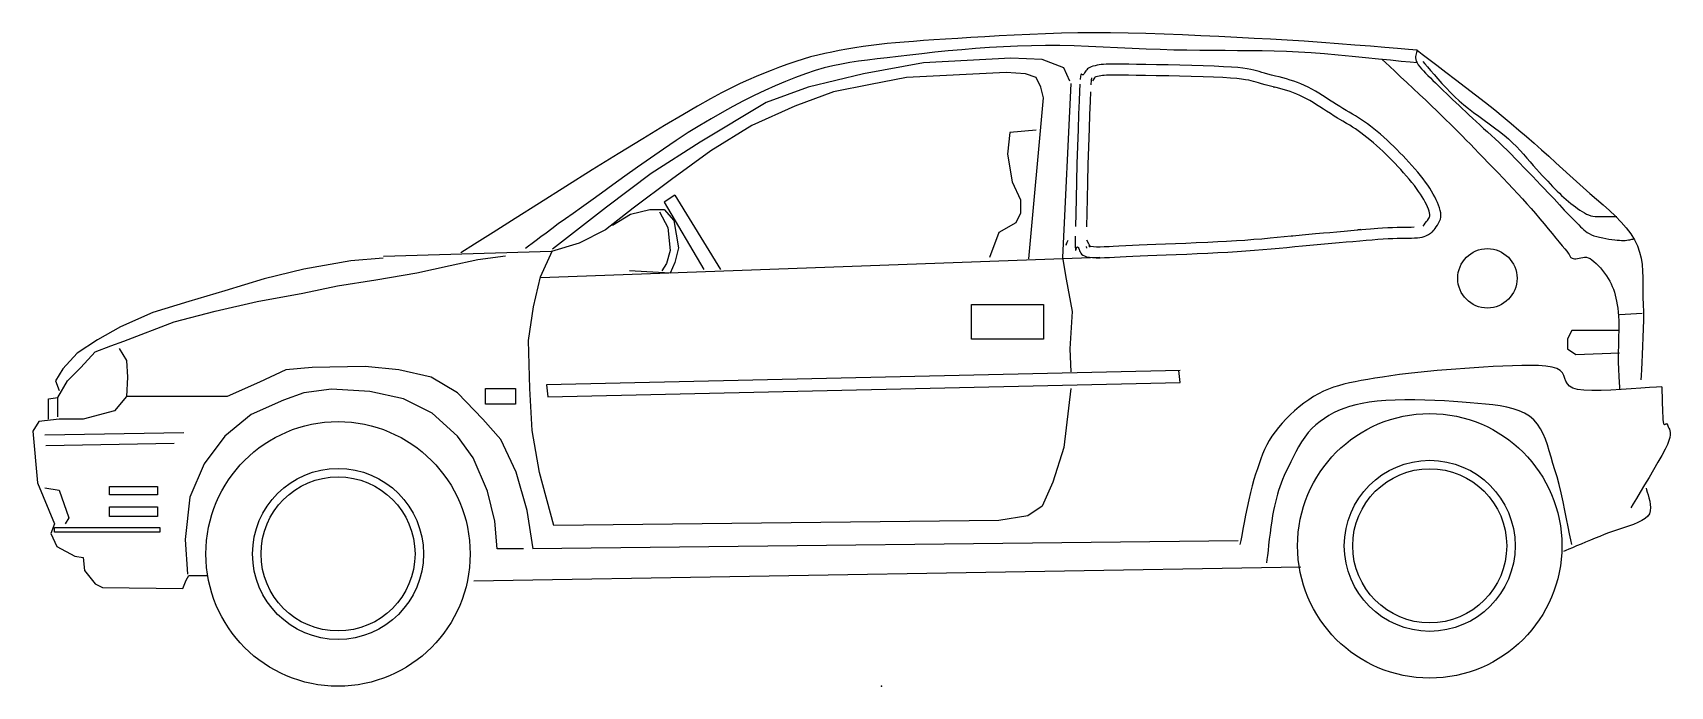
# Model space of a CAD drawing. Extents: x 52121 to 55850, y 67705 to 69192.
import ezdxf

# ---------------------------------------------------------------- set-up
doc = ezdxf.new("R2010")
doc.units = 0
doc.header["$LTSCALE"] = 32258
doc.header["$MEASUREMENT"] = 0
doc.layers.get('0').update_dxf_attribs({"linetype": 'CONTINUOUS'})

msp = doc.modelspace()

# ---------------------------------------------------------------- linework, layer by layer
at = {"linetype": 'CONTINUOUS'}
for p, q in [((53583.59, 68822.288), (53687.429, 68652.865)), ((54476.195, 68714.515), (54473.574, 68707.577)), ((54474.805, 68711.01), (54479.009, 68719.619)), ((54520.309, 68705.045), (54520.44, 68701.331)), ((54550.937, 68680.193), (53277.537, 68633.736)), ((55786.173, 68552.889), (55734.924, 68549.686)), ((52148.193, 68276.865), (52465.177, 68282.33)), ((52150.927, 68252.271), (52443.317, 68257.736)), ((54865.95, 68035.933), (53259.01, 68017.516)), ((55008.688, 67976.075), (53125.48, 67943.844))]:
    msp.add_line(p, q, dxfattribs=at)
at = {"linetype": 'CONTINUOUS', "flags": 128}
for points in [[(55273.582, 69152.354), (55254.051, 69153.867), (55229.329, 69155.848), (55200.209, 69158.219), (55167.49, 69160.874), (55131.965, 69163.705), (55094.43, 69166.598), (55055.672, 69169.47), (55016.504, 69172.214), (54977.697, 69174.716), (54940.062, 69176.879), (54902.346, 69178.881), (54863.006, 69180.921), (54822.448, 69182.943), (54781.079, 69184.886), (54739.279, 69186.686), (54697.459, 69188.299), (54656.01, 69189.651), (54615.339, 69190.69), (54575.823, 69191.361), (54537.876, 69191.591), (54500.861, 69191.343), (54463.994, 69190.611), (54427.499, 69189.5), (54391.564, 69188.068), (54356.4, 69186.387), (54322.229, 69184.536), (54289.236, 69182.582), (54257.646, 69180.611), (54227.647, 69178.689), (54199.452, 69176.879), (54173.337, 69175.225), (54149.232, 69173.666), (54126.842, 69172.132), (54105.871, 69170.561), (54086.031, 69168.909), (54067.023, 69167.107), (54048.565, 69165.105), (54030.338, 69162.835), (54012.07, 69160.241), (53993.454, 69157.259), (53975.127, 69154.125), (53957.708, 69151.023), (53940.984, 69147.83), (53924.677, 69144.436), (53908.541, 69140.714), (53892.346, 69136.548), (53875.822, 69131.825), (53858.713, 69126.419), (53840.796, 69120.234), (53821.788, 69113.117), (53802.99, 69105.839), (53785.343, 69098.914), (53768.148, 69091.925), (53750.691, 69084.44), (53732.282, 69076.03), (53712.204, 69066.271), (53689.753, 69054.741), (53664.217, 69041.007), (53634.9, 69024.641), (53601.077, 69005.213), (53559.807, 68980.76), (53510.169, 68950.6), (53454.527, 68916.299), (53395.24, 68879.422), (53334.691, 68841.526), (53275.253, 68804.161), (53219.281, 68768.907), (53169.151, 68737.306), (53127.231, 68710.92), (53095.892, 68691.313)], [(55273.582, 69122.927), (55257.605, 69124.478), (55237.135, 69126.58), (55212.953, 69129.101), (55185.807, 69131.915), (55156.49, 69134.887), (55125.739, 69137.88), (55094.33, 69140.762), (55063.039, 69143.417), (55032.609, 69145.688), (55003.822, 69147.449), (54976.156, 69148.721), (54948.5, 69149.612), (54920.803, 69150.211), (54892.976, 69150.593), (54864.959, 69150.823), (54836.671, 69150.982), (54808.046, 69151.143), (54778.997, 69151.373), (54749.457, 69151.755), (54719.349, 69152.354), (54688.481, 69153.296), (54656.808, 69154.556), (54624.509, 69156.028), (54591.756, 69157.579), (54558.725, 69159.1), (54525.603, 69160.482), (54492.551, 69161.593), (54459.76, 69162.323), (54427.399, 69162.553), (54395.64, 69162.164), (54364.019, 69161.173), (54332.078, 69159.701), (54300.037, 69157.799), (54268.116, 69155.539), (54236.546, 69152.976), (54205.537, 69150.163), (54175.308, 69147.17), (54146.088, 69144.036), (54118.103, 69140.844), (54091.548, 69137.639), (54066.823, 69134.667), (54043.88, 69131.994), (54022.361, 69129.432), (54001.891, 69126.78), (53982.113, 69123.846), (53962.654, 69120.464), (53943.144, 69116.409), (53923.225, 69111.514), (53902.517, 69105.58), (53880.645, 69098.402), (53857.943, 69090.125), (53834.941, 69080.986), (53811.64, 69071.025), (53788.047, 69060.266), (53764.165, 69048.746), (53739.98, 69036.493), (53715.507, 69023.53), (53690.744, 69009.887), (53665.679, 68995.605), (53640.314, 68980.691), (53613.9, 68964.414), (53585.973, 68946.328), (53557.076, 68926.887), (53527.708, 68906.62), (53498.388, 68885.968), (53469.631, 68865.45), (53441.966, 68845.54), (53415.879, 68826.722), (53391.907, 68809.485), (53370.557, 68794.31), (53351.477, 68780.808), (53333.911, 68768.226), (53317.836, 68756.575), (53303.191, 68745.854), (53289.937, 68736.075), (53278.036, 68727.217), (53267.438, 68719.299), (53258.109, 68712.313), (53249.991, 68706.256), (53243.033, 68701.121)], [(55273.582, 69152.354), (55273.372, 69150.703), (55272.821, 69148.701), (55272.069, 69146.379), (55271.278, 69143.747), (55270.579, 69140.844), (55270.118, 69137.68), (55270.049, 69134.288), (55270.507, 69130.673), (55271.639, 69126.89), (55273.582, 69122.927), (55276.354, 69118.772), (55279.777, 69114.348), (55283.791, 69109.694), (55288.304, 69104.81), (55293.25, 69099.723), (55298.554, 69094.449), (55304.13, 69089.004), (55309.905, 69083.398), (55315.801, 69077.653), (55321.727, 69071.788), (55327.802, 69065.782), (55334.138, 69059.574), (55340.725, 69053.2), (55347.543, 69046.662), (55354.57, 69039.967), (55361.786, 69033.13), (55369.182, 69026.154), (55376.719, 69019.057), (55384.407, 69011.848), (55392.194, 69004.522), (55400.174, 68997.116), (55408.371, 68989.589), (55416.767, 68981.95), (55425.336, 68974.183), (55434.035, 68966.285), (55442.864, 68958.247), (55451.763, 68950.05), (55460.72, 68941.692), (55469.698, 68933.164), (55478.679, 68924.445), (55487.866, 68915.326), (55497.415, 68905.698), (55507.184, 68895.688), (55517.066, 68885.479), (55526.924, 68875.198), (55536.645, 68865.03), (55546.094, 68855.1), (55555.151, 68845.579), (55563.678, 68836.611), (55571.566, 68828.353), (55578.833, 68820.726), (55585.61, 68813.52), (55591.966, 68806.703), (55597.941, 68800.246), (55603.596, 68794.12), (55609.013, 68788.304), (55614.218, 68782.759), (55619.281, 68777.465), (55624.268, 68772.391), (55629.222, 68767.496), (55633.937, 68762.84), (55638.22, 68758.457), (55642.193, 68754.343), (55645.959, 68750.488), (55649.643, 68746.876), (55653.365, 68743.512), (55657.228, 68740.378), (55661.363, 68737.468), (55665.868, 68734.764), (55670.863, 68732.26), (55676.508, 68730.01), (55682.754, 68728.019), (55689.451, 68726.265), (55696.417, 68724.755), (55703.493, 68723.454), (55710.53, 68722.351), (55717.358, 68721.411), (55723.804, 68720.63), (55729.72, 68719.99), (55734.924, 68719.45), (55739.568, 68719.138), (55743.892, 68719.12), (55747.896, 68719.34), (55751.58, 68719.74), (55754.943, 68720.249), (55757.985, 68720.84), (55760.709, 68721.432), (55763.11, 68721.962), (55765.194, 68722.392), (55766.955, 68722.653)], [(55273.582, 69152.354), (55285.393, 69143.286), (55300.738, 69131.605), (55318.955, 69117.771), (55339.343, 69102.257), (55361.254, 69085.53), (55383.997, 69068.074), (55406.899, 69050.356), (55429.281, 69032.84), (55450.46, 69016.003), (55469.77, 69000.308), (55487.797, 68985.334), (55505.564, 68970.34), (55523.051, 68955.347), (55540.247, 68940.401), (55557.143, 68925.517), (55573.719, 68910.733), (55589.954, 68896.077), (55605.849, 68881.585), (55621.386, 68867.27), (55636.528, 68853.167), (55651.673, 68839.404), (55667.018, 68825.982), (55682.342, 68812.829), (55697.387, 68799.847), (55711.941, 68786.955), (55725.765, 68774.07), (55738.608, 68761.089), (55750.248, 68747.935), (55760.437, 68734.513), (55768.957, 68720.74), (55775.603, 68706.737), (55780.497, 68692.652), (55783.91, 68678.46), (55786.111, 68664.126), (55787.353, 68649.621), (55787.914, 68634.929), (55788.055, 68620.015), (55788.034, 68604.839), (55788.113, 68589.374), (55788.574, 68573.599), (55789.066, 68556.662), (55789.086, 68538.095), (55788.756, 68518.495), (55788.144, 68498.466), (55787.353, 68478.577), (55786.462, 68459.421), (55785.561, 68441.593), (55784.732, 68425.677), (55784.081, 68412.266), (55783.669, 68401.933)], [(54482.623, 69081.887), (54468.958, 69111.944), (54419.773, 69131.073), (54348.725, 69133.807), (54149.242, 69122.876), (54012.613, 69098.282), (53886.911, 69068.225), (53791.27, 69032.7), (53640.975, 68942.524), (53528.939, 68871.476), (53427.832, 68794.963), (53304.862, 68699.321)], [(55308.915, 68738.668), (55310.266, 68740.86), (55312.248, 68743.542), (55314.68, 68746.676), (55317.373, 68750.198), (55320.125, 68754.082), (55322.759, 68758.275), (55325.061, 68762.719), (55326.853, 68767.376), (55327.943, 68772.179), (55328.133, 68777.104), (55327.554, 68782.229), (55326.451, 68787.644), (55324.861, 68793.319), (55322.808, 68799.225), (55320.325, 68805.331), (55317.452, 68811.628), (55314.201, 68818.064), (55310.607, 68824.62), (55306.703, 68831.266), (55302.51, 68837.963), (55297.914, 68844.849), (55292.799, 68851.987), (55287.255, 68859.334), (55281.318, 68866.819), (55275.082, 68874.397), (55268.615, 68882.015), (55261.959, 68889.603), (55255.214, 68897.109), (55248.417, 68904.477), (55241.651, 68911.635), (55234.795, 68918.721), (55227.686, 68925.858), (55220.39, 68932.993), (55212.953, 68940.081), (55205.416, 68947.068), (55197.839, 68953.913), (55190.251, 68960.572), (55182.714, 68966.987), (55175.278, 68973.113), (55167.979, 68978.899), (55160.852, 68984.282), (55153.835, 68989.259), (55146.91, 68993.903), (55140.034, 68998.296), (55133.145, 69002.52), (55126.241, 69006.654), (55119.262, 69010.768), (55112.176, 69014.933), (55104.939, 69019.236), (55097.512, 69023.742), (55089.914, 69028.527), (55082.168, 69033.511), (55074.301, 69038.636), (55066.332, 69043.81), (55058.275, 69048.966), (55050.168, 69054.029), (55041.999, 69058.924), (55033.812, 69063.568), (55025.623, 69067.884), (55017.436, 69071.788), (55009.239, 69075.311), (55000.99, 69078.503), (54992.691, 69081.427), (54984.363, 69084.12), (54975.994, 69086.6), (54967.628, 69088.932), (54959.249, 69091.144), (54950.871, 69093.267), (54942.504, 69095.34), (54934.156, 69097.411), (54926.507, 69099.454), (54919.912, 69101.384), (54913.917, 69103.228), (54908.07, 69104.979), (54901.923, 69106.62), (54895.029, 69108.181), (54886.929, 69109.633), (54877.171, 69110.995), (54865.31, 69112.267), (54850.874, 69113.427), (54832.888, 69114.507), (54811.238, 69115.48), (54786.854, 69116.36), (54760.66, 69117.151), (54733.562, 69117.832), (54706.508, 69118.431), (54680.412, 69118.923), (54656.189, 69119.322), (54634.759, 69119.632), (54617.052, 69119.834), (54602.777, 69119.983), (54590.817, 69120.072), (54580.846, 69120.083), (54572.549, 69120.013), (54565.601, 69119.834), (54559.708, 69119.532), (54554.531, 69119.071), (54549.767, 69118.452), (54545.093, 69117.651), (54540.177, 69116.629), (54535.472, 69115.449), (54531.519, 69114.128), (54528.227, 69112.656), (54525.473, 69111.025), (54523.161, 69109.223), (54521.2, 69107.262), (54519.457, 69105.099), (54517.836, 69102.746), (54516.244, 69100.184), (54514.552, 69097.411), (54512.952, 69095.66), (54511.61, 69095.619), (54510.499, 69096.482), (54509.557, 69097.411), (54508.748, 69097.611), (54508.026, 69096.259), (54507.325, 69092.537), (54506.616, 69085.63)], [(55194.104, 69131.055), (55201.643, 69124.007), (55211.481, 69114.829), (55223.183, 69103.919), (55236.275, 69091.705), (55250.309, 69078.603), (55264.831, 69065.02), (55279.367, 69051.367), (55293.47, 69038.055), (55306.672, 69025.514), (55318.525, 69014.132), (55329.223, 69003.772), (55339.353, 68993.892), (55349.032, 68984.382), (55358.392, 68975.125), (55367.541, 68965.986), (55376.619, 68956.867), (55385.748, 68947.628), (55395.038, 68938.159), (55404.618, 68928.339), (55414.617, 68918.04), (55425.095, 68907.229), (55435.937, 68896.008), (55447.057, 68884.458), (55458.339, 68872.687), (55469.67, 68860.785), (55480.959, 68848.853), (55492.101, 68836.993), (55502.97, 68825.281), (55513.482, 68813.83), (55523.519, 68802.73), (55533.381, 68791.609), (55543.329, 68780.138), (55553.239, 68768.515), (55562.959, 68756.964), (55572.367, 68745.675), (55581.337, 68734.854), (55589.713, 68724.693), (55597.37, 68715.405), (55604.188, 68707.188), (55610.004, 68700.23), (55614.568, 68694.646), (55617.85, 68690.271), (55620.113, 68686.918), (55621.616, 68684.424), (55622.617, 68682.614), (55623.388, 68681.322), (55624.168, 68680.372), (55625.228, 68679.581), (55626.831, 68678.79), (55629.222, 68677.809), (55632.266, 68677.139), (55635.578, 68677.197), (55639.142, 68677.779), (55642.915, 68678.659), (55646.84, 68679.612), (55650.903, 68680.431), (55655.057, 68680.871), (55659.261, 68680.733), (55663.475, 68679.791), (55667.66, 68677.809), (55672.002, 68674.847), (55676.628, 68671.153), (55681.451, 68666.809), (55686.366, 68661.924), (55691.281, 68656.589), (55696.107, 68650.904), (55700.73, 68644.967), (55705.075, 68638.861), (55709.03, 68632.697), (55712.501, 68626.561), (55715.555, 68620.473), (55718.297, 68614.319), (55720.76, 68608.052), (55722.961, 68601.606), (55724.915, 68594.929), (55726.655, 68587.974), (55728.176, 68580.665), (55729.518, 68572.959), (55730.7, 68564.79), (55731.722, 68556.092), (55732.492, 68546.573), (55732.902, 68536.113), (55733.043, 68524.941), (55732.951, 68513.301), (55732.723, 68501.441), (55732.421, 68489.598), (55732.09, 68478.017), (55731.832, 68466.927), (55731.681, 68456.566), (55731.722, 68447.189), (55731.932, 68438.48), (55732.211, 68430.001), (55732.551, 68421.835), (55732.933, 68414.055), (55733.322, 68406.749), (55733.724, 68399.993), (55734.103, 68393.857), (55734.443, 68388.412), (55734.725, 68383.747), (55734.924, 68379.923)], [(55286.494, 69126.239), (55291.327, 69120.894), (55297.364, 69113.997), (55304.45, 69105.828), (55312.43, 69096.671), (55321.126, 69086.803), (55330.396, 69076.511), (55340.055, 69066.051), (55349.944, 69055.722), (55359.905, 69045.802), (55369.774, 69036.552), (55379.983, 69027.764), (55390.914, 69019.006), (55402.403, 69010.279), (55414.236, 69001.58), (55426.227, 68992.912), (55438.2, 68984.282), (55449.93, 68975.686), (55461.26, 68967.117), (55471.971, 68958.577), (55481.881, 68950.07), (55491.1, 68941.492), (55499.878, 68932.755), (55508.247, 68923.946), (55516.244, 68915.147), (55523.921, 68906.428), (55531.317, 68897.88), (55538.455, 68889.562), (55545.382, 68881.555), (55552.138, 68873.936), (55558.755, 68866.791), (55565.13, 68860.094), (55571.135, 68853.748), (55576.842, 68847.732), (55582.307, 68842.015), (55587.581, 68836.563), (55592.737, 68831.356), (55597.821, 68826.361), (55602.887, 68821.548), (55608.002, 68816.881), (55613.207, 68812.337), (55618.493, 68807.893), (55623.767, 68803.549), (55629.022, 68799.356), (55634.247, 68795.331), (55639.431, 68791.519), (55644.577, 68787.974), (55649.661, 68784.723), (55654.676, 68781.799), (55659.612, 68779.247), (55664.455, 68777.104), (55669.322, 68775.473), (55674.245, 68774.372), (55679.191, 68773.692), (55684.085, 68773.372), (55688.88, 68773.3), (55693.524, 68773.42), (55697.937, 68773.62), (55702.082, 68773.832), (55705.886, 68773.95), (55709.299, 68773.901), (55712.353, 68773.781), (55715.095, 68773.702), (55717.557, 68773.671), (55719.759, 68773.671), (55721.712, 68773.702), (55723.453, 68773.75), (55724.974, 68773.802), (55726.315, 68773.85), (55727.495, 68773.891), (55728.517, 68773.901)], [(54389.713, 68677.459), (54422.504, 69043.631), (54417.039, 69068.225), (54406.11, 69090.084), (54381.516, 69098.282), (54337.794, 69101.016), (54110.986, 69090.084), (54029.007, 69073.688), (53944.296, 69057.293), (53856.852, 69024.502), (53758.479, 68980.78), (53665.569, 68923.395), (53575.393, 68857.811), (53487.948, 68792.228), (53425.098, 68743.041), (53364.981, 68712.984), (53302.131, 68693.855), (52919.564, 68682.924)], [(54485.355, 69076.422), (54466.227, 68680.193), (54474.424, 68631.005), (54488.087, 68557.223), (54482.623, 68472.513), (54485.355, 68420.593)], [(54505.835, 69074.709), (54504.944, 69058.975), (54503.912, 69036.424), (54502.771, 69006.785), (54501.56, 68971.841), (54500.339, 68933.395), (54499.138, 68893.215), (54498.027, 68853.108), (54497.047, 68814.851), (54496.235, 68780.237), (54495.654, 68751.041)], [(54532.111, 69088.943), (54531.56, 69083.518), (54530.798, 69072.868)], [(55287.615, 68751.801), (55289.546, 68754.932), (55292.218, 68758.547), (55295.211, 68762.399), (55297.082, 68764.852), (55299.397, 68768.116), (55300.976, 68770.637), (55302.218, 68773.031), (55302.84, 68774.662), (55303.029, 68775.473), (55303.06, 68776.175), (55302.819, 68778.294), (55302.097, 68781.799), (55301.007, 68785.713), (55299.356, 68790.467), (55297.295, 68795.541), (55294.922, 68800.728), (55292.049, 68806.403), (55288.885, 68812.179), (55285.301, 68818.284), (55281.459, 68824.431), (55277.294, 68830.675), (55272.601, 68837.223), (55267.535, 68843.928), (55261.87, 68851.065), (55255.964, 68858.253), (55249.597, 68865.749), (55243.061, 68873.206), (55236.656, 68880.323), (55230.73, 68886.749), (55223.183, 68894.728), (55216.767, 68901.364), (55210.15, 68908.01), (55203.325, 68914.686), (55195.617, 68922.023), (55188.531, 68928.6), (55181.183, 68935.235), (55174.195, 68941.372), (55166.359, 68948.038), (55159.521, 68953.675), (55152.765, 68959.028), (55145.93, 68964.194), (55139.573, 68968.697), (55133.486, 68972.783), (55126.589, 68977.186), (55120.225, 68981.09), (55113.098, 68985.355), (55104.88, 68990.198), (55097.922, 68994.292), (55092.218, 68997.686), (55084.679, 69002.251), (55076.203, 69007.596), (55067.604, 69013.131), (55060.907, 69017.485), (55052.088, 69023.22), (55044.961, 69027.774), (55036.915, 69032.799), (55029.606, 69037.185), (55021.759, 69041.639), (55014.474, 69045.471), (55007.034, 69049.014), (54999.708, 69052.168), (54992.422, 69054.992), (54984.703, 69057.703), (54976.967, 69060.207), (54968.798, 69062.628), (54961.111, 69064.781), (54952.793, 69066.973), (54946.106, 69068.665), (54949.16, 69067.902), (54927.869, 69073.188), (54919.672, 69075.38), (54912.504, 69077.482), (54906.839, 69079.225), (54901.035, 69080.956), (54895.948, 69082.317), (54890.163, 69083.628), (54882.915, 69084.929), (54874.188, 69086.14), (54862.906, 69087.353), (54848.872, 69088.482), (54831.577, 69089.524), (54810.357, 69090.476), (54786.874, 69091.326), (54759.319, 69092.156), (54732.321, 69092.836), (54708.459, 69093.359), (54679.5, 69093.909), (54655.429, 69094.308), (54634.109, 69094.608), (54616.501, 69094.81), (54602.337, 69094.959), (54590.607, 69095.048), (54581.027, 69095.059), (54572.838, 69094.989), (54566.714, 69094.828), (54561.359, 69094.559), (54557.273, 69094.198), (54553.479, 69093.699), (54549.826, 69093.077), (54545.804, 69092.237), (54542.43, 69091.395), (54540.679, 69090.806), (54539.747, 69090.394), (54539.586, 69090.294), (54539.768, 69090.435), (54539.816, 69090.484), (54539.517, 69090.115), (54538.826, 69089.114), (54537.295, 69086.641), (54534.653, 69082.307)], [(54529.917, 69057.342), (54528.926, 69035.713), (54527.746, 69005.013), (54526.655, 68973.543), (54525.335, 68931.964), (54524.131, 68891.705), (54523.02, 68851.797), (54522.05, 68813.679), (54521.3, 68781.968), (54520.67, 68750.157)], [(54406.11, 68969.849), (54345.991, 68964.383), (54340.526, 68915.198), (54351.457, 68852.348), (54370.585, 68811.357), (54370.585, 68781.297), (54359.654, 68759.437), (54321.397, 68737.578), (54299.537, 68680.193)], [(53583.59, 68822.288), (53558.996, 68805.891), (53649.172, 68652.865)], [(53441.495, 68753.972), (53482.483, 68778.566), (53526.205, 68789.497), (53558.996, 68789.497), (53580.858, 68764.903), (53591.787, 68702.052), (53583.59, 68669.261), (53572.659, 68644.668), (53479.751, 68650.133)], [(53548.067, 68784.031), (53567.196, 68748.506), (53572.659, 68696.587), (53564.462, 68666.527), (53553.53, 68650.133)], [(54520.919, 68720.451), (54525.675, 68711.901), (54527.495, 68707.508), (54528.455, 68704.915), (54528.857, 68703.955), (54528.537, 68704.536), (54527.495, 68705.805), (54526.335, 68706.748), (54525.913, 68706.968), (54527.406, 68706.476), (54530.89, 68705.816), (54536.565, 68705.245), (54543.682, 68704.935), (54551.828, 68704.915), (54560.808, 68705.145), (54572.229, 68705.636), (54581.818, 68706.156), (54594.629, 68706.886), (54610.544, 68707.777), (54625.39, 68708.529), (54640.665, 68709.18), (54658.951, 68709.871), (54679.07, 68710.6), (54700.482, 68711.391), (54723.473, 68712.272), (54746.956, 68713.183), (54770.78, 68714.174), (54797.084, 68715.336), (54819.655, 68716.417), (54839.935, 68717.497), (54862.686, 68718.838), (54881.295, 68720.111), (54902.136, 68721.7), (54919.792, 68723.162), (54939, 68724.875), (54954.815, 68726.337), (54987.146, 68729.45), (54990.799, 68729.798), (55011.829, 68731.82), (55026.823, 68733.233), (55042.47, 68734.623), (55060.728, 68736.226), (55074.69, 68737.457), (55090.775, 68738.888), (55107.581, 68740.388), (55145.528, 68743.722), (55138.421, 68743.102), (55156.948, 68744.674), (55167.549, 68745.544), (55184.015, 68746.824), (55195.205, 68747.626), (55206.717, 68748.317), (55217.597, 68748.767), (55228.377, 68749.057), (55236.935, 68749.197), (55245.524, 68749.277), (55254.243, 68749.377), (55260.308, 68749.497), (55267.036, 68749.758)], [(55267.996, 68724.755), (55274.273, 68725.195), (55280.087, 68725.855), (55285.311, 68726.805), (55289.807, 68728.019), (55293.649, 68729.398), (55296.924, 68730.909), (55299.706, 68732.463), (55302.079, 68734.014), (55304.11, 68735.466), (55305.871, 68736.776), (55307.453, 68737.867), (55308.915, 68738.668)], [(54485.355, 68382.337), (54468.958, 68248.438), (54444.367, 68169.191), (54419.773, 68114.54), (54386.982, 68092.678), (54321.397, 68081.747), (53307.596, 68070.818), (53274.805, 68191.053), (53258.408, 68286.695), (53252.943, 68382.337), (53250.211, 68491.641), (53261.14, 68568.154), (53277.537, 68636.47), (53304.862, 68696.587)], [(54495.334, 68729.058), (54495.244, 68714.164), (54495.285, 68704.415), (54495.475, 68698.909), (54495.825, 68696.748), (54496.335, 68697.027), (54497.026, 68698.85), (54497.907, 68701.302), (54498.979, 68703.494), (54500.259, 68704.505), (54501.742, 68703.435), (54503.121, 68700.952), (54504.204, 68698.338), (54505.195, 68695.665), (54506.306, 68693.013), (54507.747, 68690.422), (54509.739, 68687.988), (54512.481, 68685.756), (54516.195, 68683.815), (54521.09, 68682.202), (54527.365, 68681.012), (54534.794, 68680.272), (54543.001, 68679.911), (54552.038, 68679.891), (54561.958, 68680.141), (54572.81, 68680.612), (54584.639, 68681.252), (54597.493, 68681.982), (54611.417, 68682.763), (54626.46, 68683.526), (54642.675, 68684.214), (54660.674, 68684.895), (54680.732, 68685.628), (54702.423, 68686.426), (54725.314, 68687.299), (54748.979, 68688.218), (54772.981, 68689.219), (54796.884, 68690.271), (54820.257, 68691.393), (54842.667, 68692.583), (54863.687, 68693.825), (54883.647, 68695.187), (54903.175, 68696.676), (54922.303, 68698.269), (54941.032, 68699.93), (54959.38, 68701.633), (54977.387, 68703.363), (54995.064, 68705.076), (55012.421, 68706.748), (55029.478, 68708.348), (55046.264, 68709.84), (55062.919, 68711.302), (55079.505, 68712.764), (55095.9, 68714.225), (55112.015, 68715.667), (55127.741, 68717.046), (55142.975, 68718.378), (55157.601, 68719.619), (55171.522, 68720.761), (55184.627, 68721.782), (55196.807, 68722.653), (55208.107, 68723.324), (55218.649, 68723.764), (55228.459, 68724.022), (55237.578, 68724.173), (55246.054, 68724.253), (55253.931, 68724.345), (55261.23, 68724.493), (55267.996, 68724.755)], [(52918.794, 68678.559), (52845.012, 68673.094), (52738.439, 68653.965), (52648.263, 68632.106), (52558.087, 68604.78), (52476.108, 68580.186), (52394.129, 68555.592), (52320.348, 68522.801), (52268.428, 68492.742), (52221.975, 68462.682), (52189.183, 68427.16), (52172.787, 68399.832), (52180.984, 68377.972)], [(52178.252, 68317.853), (52178.252, 68361.575), (52200.112, 68399.832), (52230.172, 68429.891), (52262.963, 68465.416), (52298.488, 68479.079), (52328.547, 68490.01), (52443.317, 68533.73), (52536.225, 68558.324), (52631.866, 68580.186), (52735.708, 68599.315), (52814.952, 68615.709), (52902.397, 68629.372), (52995.307, 68645.768), (53071.82, 68662.165), (53134.671, 68675.828), (53197.519, 68684.025)], [(54422.504, 68573.62), (54422.504, 68494.372), (54258.547, 68494.372), (54258.547, 68573.62), (54422.504, 68573.62)], [(55731.722, 68514.453), (55626.019, 68514.453), (55616.409, 68495.235), (55616.409, 68472.812), (55635.63, 68459.999), (55734.924, 68463.204)], [(52317.616, 68473.613), (52334.013, 68446.288), (52336.744, 68408.031), (52334.013, 68364.309)], [(53260.369, 68017.265), (53246.707, 68104.71), (53222.113, 68192.154), (53186.59, 68265.933), (53145.599, 68312.39), (53088.215, 68372.506), (53028.098, 68408.031), (52954.316, 68424.426), (52877.803, 68432.623), (52757.567, 68429.891), (52697.451, 68424.426), (52637.332, 68397.1), (52563.553, 68364.309), (52334.013, 68364.309), (52306.685, 68331.518), (52235.637, 68312.39), (52180.984, 68312.39), (52134.53, 68306.924), (52120.867, 68285.062), (52131.799, 68167.56), (52170.055, 68074.65), (52161.855, 68052.79), (52175.521, 68022.731), (52216.509, 68000.871), (52235.637, 67998.137), (52238.369, 67968.077), (52262.963, 67938.02), (52279.359, 67929.821), (52462.446, 67927.089), (52470.643, 67946.218), (52476.108, 67957.149), (52519.831, 67957.149)], [(54734.023, 68423.325), (53291.199, 68390.534), (53293.934, 68363.208), (54734.023, 68395.999), (54731.292, 68423.325)], [(55831.016, 68386.33), (55818.984, 68385.69), (55802.728, 68384.538), (55783.249, 68383.066), (55761.528, 68381.464), (55738.526, 68379.923), (55715.246, 68378.643), (55692.654, 68377.811), (55671.743, 68377.621), (55653.475, 68378.261), (55638.832, 68379.923), (55628.262, 68382.966), (55620.953, 68387.359), (55616.089, 68392.776), (55612.856, 68398.892), (55610.403, 68405.348), (55607.933, 68411.833), (55604.597, 68417.99), (55599.585, 68423.486), (55592.046, 68427.999), (55581.176, 68431.174), (55567.063, 68433.145), (55550.586, 68434.325), (55532.17, 68434.827), (55512.199, 68434.737), (55491.089, 68434.177), (55469.247, 68433.255), (55447.078, 68432.065), (55424.977, 68430.713), (55403.345, 68429.32), (55382.586, 68427.969), (55362.007, 68426.568), (55340.776, 68424.927), (55319.144, 68423.064), (55297.364, 68421.003), (55275.683, 68418.76), (55254.364, 68416.369), (55233.643, 68413.827), (55213.775, 68411.162), (55195.005, 68408.4), (55177.589, 68405.548), (55161.533, 68402.776), (55146.59, 68400.144), (55132.595, 68397.54), (55119.423, 68394.837), (55106.92, 68391.934), (55094.95, 68388.721), (55083.368, 68385.058), (55072.017, 68380.854), (55060.766, 68375.98), (55049.466, 68370.315), (55038.146, 68363.848), (55026.943, 68356.662), (55015.953, 68348.844), (55005.214, 68340.496), (54994.813, 68331.677), (54984.824, 68322.509), (54975.285, 68313.04), (54966.297, 68303.389), (54957.898, 68293.62), (54950.172, 68283.83), (54943.224, 68274.023), (54937.029, 68264.103), (54931.494, 68254.022), (54926.499, 68243.733), (54921.943, 68233.183), (54917.739, 68222.332), (54913.756, 68211.132), (54909.893, 68199.53), (54906.058, 68187.48), (54902.126, 68174.928), (54898.132, 68161.094), (54894.187, 68145.57), (54890.334, 68128.912), (54886.63, 68111.686), (54883.107, 68094.449), (54879.833, 68077.763), (54876.851, 68062.178), (54874.199, 68048.246), (54871.935, 68036.534), (54870.095, 68027.585)], [(52156.392, 68312.39), (52156.392, 68358.844), (52178.252, 68361.575)], [(53238.51, 68017.265), (53178.391, 68017.265), (53172.927, 68080.116), (53156.531, 68148.432), (53123.74, 68224.945), (53088.215, 68274.133), (53030.83, 68326.052), (52965.247, 68358.844), (52888.734, 68375.238), (52801.29, 68380.703), (52738.439, 68372.506), (52691.985, 68356.109), (52618.204, 68323.318), (52558.087, 68274.133), (52511.631, 68211.283), (52478.84, 68134.769), (52467.911, 68039.128), (52473.374, 67959.88)], [(53220.152, 68382.337), (53220.152, 68346.812), (53151.836, 68346.812), (53151.836, 68382.337), (53220.152, 68382.337)], [(55831.016, 68386.33), (55831.185, 68381.236), (55831.357, 68374.268), (55831.546, 68365.881), (55831.767, 68356.532), (55832.017, 68346.691), (55832.327, 68336.833), (55832.688, 68327.394), (55833.118, 68318.836), (55833.628, 68311.637), (55834.219, 68306.253), (55834.969, 68302.81), (55835.891, 68300.877), (55836.94, 68300.127), (55838.062, 68300.237), (55839.224, 68300.847), (55840.376, 68301.648), (55841.456, 68302.278), (55842.426, 68302.408), (55843.228, 68301.72), (55843.829, 68299.846), (55844.6, 68297.375), (55845.78, 68294.933), (55847.162, 68292.35), (55848.522, 68289.447), (55849.633, 68286.035), (55850.293, 68281.939), (55850.255, 68276.975), (55849.313, 68270.948), (55847.252, 68263.691), (55843.829, 68255.005), (55838.502, 68243.964), (55831.175, 68230.229), (55822.348, 68214.526), (55812.518, 68197.589), (55802.188, 68180.132), (55791.869, 68162.916), (55782.039, 68146.65), (55773.209, 68132.066), (55765.882, 68119.893), (55760.547, 68110.867)], [(55626.019, 68027.585), (55623.828, 68037.907), (55621.104, 68051.449), (55617.922, 68067.554), (55614.338, 68085.581), (55610.403, 68104.861), (55606.19, 68124.76), (55601.745, 68144.607), (55597.122, 68163.756), (55592.386, 68181.564), (55587.581, 68197.348), (55583.027, 68211.871), (55578.823, 68226.205), (55574.73, 68240.228), (55570.526, 68253.802), (55565.962, 68266.814), (55560.837, 68279.146), (55554.9, 68290.658), (55547.924, 68301.238), (55539.676, 68310.746), (55529.927, 68319.066), (55518.707, 68326.052), (55506.255, 68331.728), (55492.692, 68336.282), (55478.118, 68339.874), (55462.663, 68342.687), (55446.446, 68344.899), (55429.57, 68346.671), (55412.165, 68348.184), (55394.327, 68349.594), (55376.179, 68351.097), (55356.971, 68352.628), (55336.161, 68353.969), (55314.181, 68355.07), (55291.468, 68355.871), (55268.477, 68356.301), (55245.655, 68356.33), (55223.423, 68355.882), (55202.242, 68354.888), (55182.553, 68353.319), (55164.776, 68351.097), (55148.73, 68348.294), (55133.826, 68344.999), (55119.964, 68341.205), (55107.02, 68336.902), (55094.909, 68332.079), (55083.53, 68326.733), (55072.75, 68320.848), (55062.489, 68314.41), (55052.628, 68307.413), (55043.059, 68299.846), (55033.96, 68291.418), (55025.512, 68281.939), (55017.676, 68271.64), (55010.388, 68260.719), (55003.622, 68249.398), (54997.327, 68237.886), (54991.441, 68226.397), (54985.925, 68215.135), (54980.72, 68204.314), (54975.795, 68194.146), (54971.302, 68184.666), (54967.367, 68175.647), (54963.924, 68166.979), (54960.89, 68158.511), (54958.179, 68150.104), (54955.737, 68141.645), (54953.464, 68132.988), (54951.303, 68123.989), (54949.16, 68114.53), (54946.967, 68104.459), (54944.775, 68093.249), (54942.694, 68080.707), (54940.723, 68067.293), (54938.879, 68053.451), (54937.159, 68039.596), (54935.598, 68026.205), (54934.184, 68013.702), (54932.935, 68002.532), (54931.852, 67993.132), (54930.951, 67985.946)], [(52148.193, 68156.629), (52180.984, 68151.164), (52202.846, 68088.313), (52194.649, 68074.65)], [(52405.061, 68159.361), (52405.061, 68140.232), (52295.756, 68140.232), (52295.756, 68159.361), (52405.061, 68159.361)], [(55795.783, 68155.708), (55796.444, 68151.804), (55797.864, 68146.64), (55799.746, 68140.493), (55801.758, 68133.628), (55803.589, 68126.28), (55804.93, 68118.733), (55805.46, 68111.235), (55804.861, 68104.06), (55802.808, 68097.442), (55798.986, 68091.646), (55793.18, 68086.562), (55785.592, 68081.839), (55776.535, 68077.412), (55766.343, 68073.229), (55755.343, 68069.226), (55743.871, 68065.363), (55732.241, 68061.558), (55720.78, 68057.775), (55709.829, 68053.94), (55699.691, 68050.008), (55689.73, 68045.863), (55679.221, 68041.508), (55668.431, 68037.034), (55657.62, 68032.561), (55647.039, 68028.186), (55636.968, 68024.031), (55627.64, 68020.179), (55619.333, 68016.756), (55612.305, 68013.853), (55606.801, 68011.569)], [(52405.061, 68112.907), (52405.061, 68091.047), (52295.756, 68091.047), (52295.756, 68112.907), (52405.061, 68112.907)], [(52410.526, 68066.453), (52410.526, 68055.522), (52170.055, 68055.522), (52170.055, 68066.453), (52410.526, 68066.453)]]:
    msp.add_lwpolyline(points, dxfattribs=at)
at = {"linetype": 'CONTINUOUS'}
for centre, radius in [((55433.835, 68632.966), 67.566), ((55302.51, 68024.382), 300.969), ((52816.125, 68005.965), 300.969), ((55302.51, 68024.382), 194.575), ((52816.125, 68005.965), 194.575), ((52816.125, 68005.965), 175.347), ((55302.51, 68024.382), 175.347)]:
    msp.add_circle(centre, radius, dxfattribs=at)
msp.add_point((54054.108, 67705.26), dxfattribs=at)

doc.saveas('drawing.dxf')
